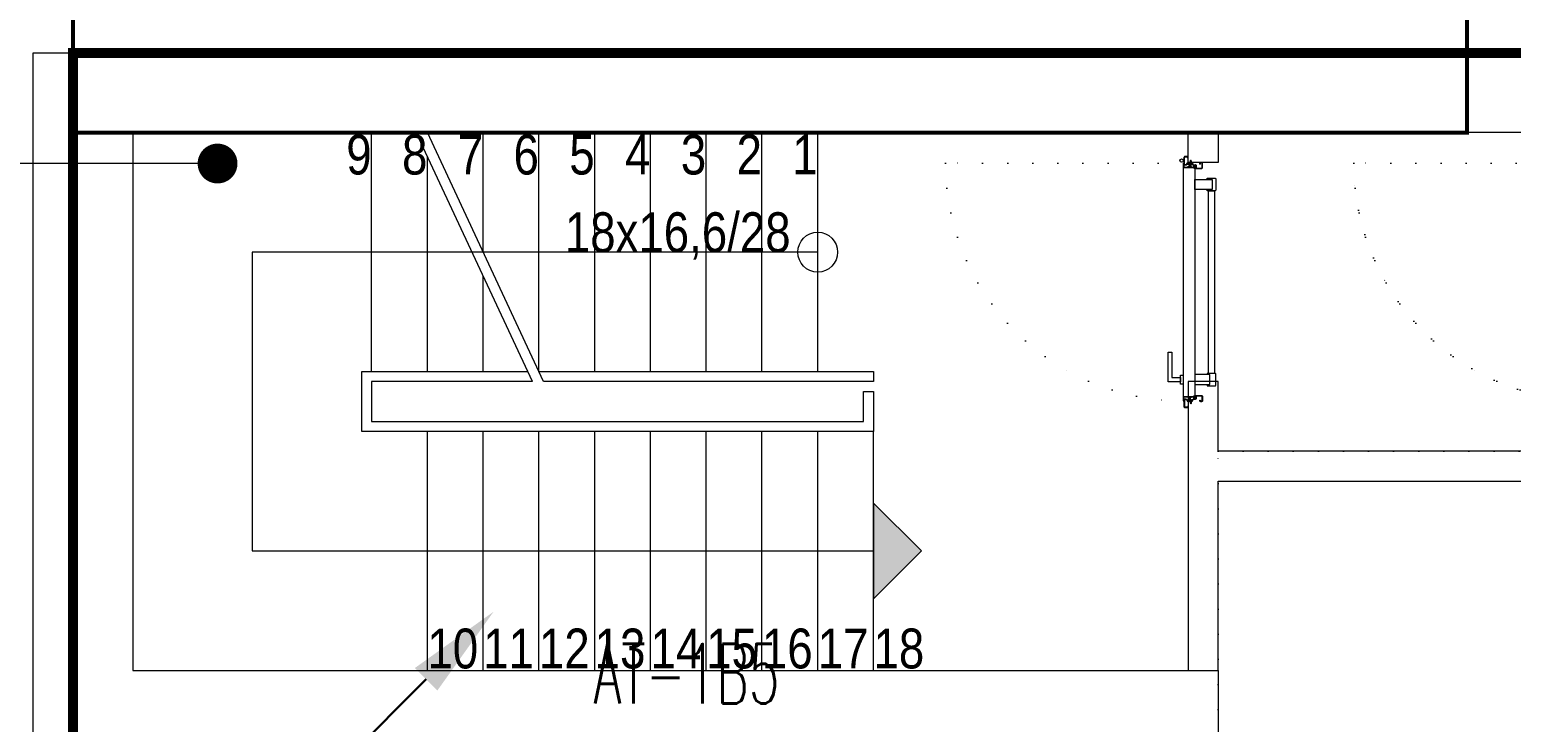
# Model space of a CAD drawing. Header units: metres. Extents: x -13194 to 152406, y -14653 to 29421.
# Drawn here: x 64418 to 65162, y 2144 to 2492 of the extents above; entities that cross this region are included whole.
import ezdxf
from ezdxf.enums import TextEntityAlignment as Align

# ---------------------------------------------------------------- set-up
doc = ezdxf.new("R2010")
doc.units = ezdxf.units.M
doc.header["$LTSCALE"] = 100
doc.header["$MEASUREMENT"] = 0
doc.linetypes.add('DOT2', pattern=[0.125, 0, -0.125])
doc.linetypes.add('HIDDEN', pattern=[0.375, 0.25, -0.125])
doc.layers.get('0').update_dxf_attribs({"color": 9, "lineweight": 9})
for name, color, linetype, lineweight in [('00', 9, 'Continuous', 9), ('01', 9, 'Continuous', 9), ('06D', 9, 'Continuous', 9), ('10', 9, 'Continuous', 9), ('14', 9, 'Continuous', 9), ('19', 9, 'Continuous', 9), ('20', 9, 'DOT2', 9), ('21', 9, 'Continuous', 9), ('21_mahal200', 9, 'Continuous', 9), ('30H', 8, 'Continuous', 9), ('E-LINYE', 7, 'Continuous', 30), ('E-OK', 3, 'Continuous', 30)]:
    doc.layers.add(name, color=color, linetype=linetype, lineweight=lineweight)
doc.styles.add('E-YAZI', font='txttw.shx')
doc.styles.add('MuuM_TEXT-STANDART', font='ARIALN.TTF')
doc.dimstyles.new('MuuM_DIM200', dxfattribs={"dimscale": 20, "dimtxt": 2, "dimasz": 1, "dimexe": 1, "dimexo": 1, "dimgap": 1, "dimtad": 1, "dimdec": 1, "dimrnd": 0.5, "dimdsep": 46, "dimtxsty": 'MuuM_TEXT-STANDART', "dimblk": 'ARCHTICK', "dimcen": 0, "dimdle": 0.15, "dimclrd": 256, "dimclre": 256, "dimclrt": 256, "dimadec": 0, "dimazin": 0, "dimtfac": 5, "dimtdec": 1, "dimtix": 1, "dimtmove": 2, "dimatfit": 3, "dimldrblk": 'DOT', "dimfxl": 3, "dimfxlon": 1, "dimtolj": 1, "dimlwd": -1, "dimlwe": -1, "dimarcsym": 0})

# ---------------------------------------------------------------- blocks, each defined once
blk = doc.blocks.new('*U205')
at = {"layer": 'E-OK', "color": 3, "linetype": 'Continuous'}
blk.add_line((-126.3, -126.2), (0, 0), dxfattribs=at)
at = {"layer": 'E-OK', "color": 4, "linetype": 'Continuous', "const_width": 30}
blk.add_lwpolyline([(-15, 0, 1), (15, 0, 1)], format="xyb", close=True, dxfattribs=at)
at = {"layer": 'E-OK', "color": 3, "linetype": 'Continuous'}
blk.add_solid([(-112.2, -140.4), (-140.4, -112.1), (-211.2, -211)], dxfattribs=at)
blk = doc.blocks.new('1.bod.mimari.elk')
at = {"layer": '01'}
blk.add_lwpolyline([(8420, -6585), (8420, -6500), (8420, -6460), (8420, -6150), (9220, -6150), (9220, -6190), (8470, -6190), (8470, -6460), (9015, -6460), (9015, -6545), (9220, -6545), (9220, -6585), (8975, -6585), (8975, -6500), (8470, -6500)], dxfattribs=at)
blk = doc.blocks.new('p-işyeri')
at = {"color": 0, "const_width": 2}
blk.add_lwpolyline([(200, 0), (200, 700), (-200, 700), (-200, 0)], close=True, dxfattribs=at)
blk = doc.blocks.new('*U19')
at = {"ltscale": 15}
for p, q in [((-24.9, 0.9), (-25.7, 0)), ((-24.9, -0.9), (-25.7, 0)), ((-22.9, 1.5), (-24.9, 0.9)), ((-22.9, 1.5), (-22.9, -1.5)), ((-21.2, -2.7), (-18.1, 2.8)), ((-21, -2.7), (-17.9, 2.7)), ((-19.7, -2.7), (-16.6, 2.8)), ((-19.5, -2.7), (-16.4, 2.7)), ((-18.5, 1.5), (-18.3, 2)), ((-18.2, -2.7), (-15.1, 2.8)), ((-18, -2.7), (-14.9, 2.7)), ((-17, 1.5), (-16.8, 2)), ((-16.7, -2.7), (-13.6, 2.8)), ((-16.5, -2.7), (-13.4, 2.7)), ((-15.5, 1.5), (-15.3, 2)), ((-15.2, -2.7), (-12.1, 2.8)), ((-15, -2.7), (-11.9, 2.7)), ((-14, 1.5), (-13.8, 2)), ((-13.7, -2.7), (-10.6, 2.8)), ((-13.5, -2.7), (-10.4, 2.7)), ((-12.5, 1.5), (-12.3, 2)), ((-12.2, -2.7), (-9.1, 2.8)), ((-12, -2.7), (-8.9, 2.7)), ((-11, 1.5), (-10.8, 2)), ((-10.7, -2.7), (-7.6, 2.8)), ((-10.5, -2.7), (-7.4, 2.7)), ((-9.5, 1.5), (-9.3, 2)), ((-9.2, -2.7), (-6.1, 2.8)), ((-9, -2.7), (-5.9, 2.7)), ((-8, 1.5), (-7.8, 2)), ((-7.7, -2.7), (-4.6, 2.8)), ((-7.5, -2.7), (-4.4, 2.7)), ((-6.5, 1.5), (-6.3, 2)), ((-6.2, -2.7), (-3.1, 2.8)), ((-6, -2.7), (-2.9, 2.7)), ((-5, 1.5), (-4.8, 2)), ((-4.7, -2.7), (-1.6, 2.8)), ((-4.5, -2.7), (-1.4, 2.7)), ((-3.5, 1.5), (-3.3, 2)), ((-2, 1.5), (-1.8, 2)), ((-0.5, 4.2), (-1.5, 1.5)), ((0, 0.5), (-0.6, 0.5)), ((-24.9, -0.9), (-22.9, -1.5)), ((-8.6, -1.5), (-22.9, -1.5)), ((-21.2, -2.7), (-20.9, -1.5)), ((-20.3, -1.5), (-19.1, -1.5)), ((-19.7, -2.7), (-19.4, -1.5)), ((-18.8, -1.5), (-17.6, -1.5)), ((-18.2, -2.7), (-17.9, -1.5)), ((-17.3, -1.5), (-16.1, -1.5)), ((-16.7, -2.7), (-16.4, -1.5)), ((-15.8, -1.5), (-14.6, -1.5)), ((-15.2, -2.7), (-14.9, -1.5)), ((-14.3, -1.5), (-13.1, -1.5)), ((-13.7, -2.7), (-13.4, -1.5)), ((-12.8, -1.5), (-11.6, -1.5)), ((-12.2, -2.7), (-11.9, -1.5)), ((-11.3, -1.5), (-10.1, -1.5)), ((-10.7, -2.7), (-10.4, -1.5)), ((-9.8, -1.5), (-8.6, -1.5)), ((-9.2, -2.7), (-8.9, -1.5)), ((-8.3, -1.5), (-7.1, -1.5)), ((-7.7, -2.7), (-7.4, -1.5)), ((-6.8, -1.5), (-5.6, -1.5)), ((-6.2, -2.7), (-5.9, -1.5)), ((-5.3, -1.5), (-4.1, -1.5)), ((-4.7, -2.7), (-4.4, -1.5)), ((-3.8, -1.5), (-2.1, -1.5)), ((-0.5, -4.2), (-1.5, -1.5)), ((0, -0.5), (-0.6, -0.5))]:
    blk.add_line(p, q, dxfattribs=at)
for p, q in [((-6.9, 1.5), (-22.9, 1.5)), ((-17.4, 1.5), (-18.6, 1.5)), ((-15.9, 1.5), (-17.1, 1.5)), ((-14.4, 1.5), (-15.6, 1.5)), ((-12.9, 1.5), (-14.1, 1.5)), ((-11.4, 1.5), (-12.6, 1.5)), ((-9.9, 1.5), (-11.1, 1.5)), ((-8.4, 1.5), (-9.6, 1.5)), ((-6.9, 1.5), (-8.1, 1.5)), ((-5.4, 1.5), (-6.6, 1.5)), ((-3.9, 1.5), (-5.1, 1.5)), ((-2.4, 1.5), (-3.6, 1.5)), ((-1.5, 1.5), (-2.1, 1.5)), ((0, 0.5), (0, 4.1)), ((-1.5, -1.5), (-2.1, -1.5)), ((0, -0.5), (0, -4.1))]:
    blk.add_line(p, q)
for centre, radius, start, end in [((-26, 3.9), 3.92, 274.361, 322.10246), ((-26, -3.9), 3.92, 37.89754, 85.639), ((-18, 2.8), 0.0971, 330.32042, 150.32042), ((-16.5, 2.8), 0.0971, 330.32042, 150.32042), ((-15, 2.8), 0.0971, 330.32042, 150.32042), ((-13.5, 2.8), 0.0971, 330.32042, 150.32042), ((-12, 2.8), 0.0971, 330.32042, 150.32042), ((-10.5, 2.8), 0.0971, 330.32042, 150.32042), ((-9, 2.8), 0.0971, 330.32042, 150.32042), ((-7.5, 2.8), 0.0971, 330.32042, 150.32042), ((-6, 2.8), 0.0971, 330.32042, 150.32042), ((-4.5, 2.8), 0.0971, 330.32042, 150.32042), ((-3, 2.8), 0.0971, 330.32042, 150.32042), ((-1.5, 2.8), 0.0971, 330.32042, 150.32042), ((-0.6, 0), 0.486, 90, 270), ((-0.3, 4.1), 0.25, 0, 150.08641), ((-21.1, -2.7), 0.0971, 150.32042, 330.32042), ((-19.6, -2.7), 0.0971, 150.32042, 330.32042), ((-18.1, -2.7), 0.0971, 150.32042, 330.32042), ((-16.6, -2.7), 0.0971, 150.32042, 330.32042), ((-15.1, -2.7), 0.0971, 150.32042, 330.32042), ((-13.6, -2.7), 0.0971, 150.32042, 330.32042), ((-12.1, -2.7), 0.0971, 150.32042, 330.32042), ((-10.6, -2.7), 0.0971, 150.32042, 330.32042), ((-9.1, -2.7), 0.0971, 150.32042, 330.32042), ((-7.6, -2.7), 0.0971, 150.32042, 330.32042), ((-6.1, -2.7), 0.0971, 150.32042, 330.32042), ((-4.6, -2.7), 0.0971, 150.32042, 330.32042), ((-0.3, -4.1), 0.25, 209.91359, 0)]:
    blk.add_arc(centre, radius, start, end, dxfattribs=at)
blk = doc.blocks.new('conta')
at = {"ltscale": 10}
for p, q in [((-2649.88, 5344.46), (-2649.78, 5344.3)), ((-2649.87, 5345.53), (-2649.81, 5345.61)), ((-2649.78, 5344.3), (-2649.74, 5344.3)), ((-2649.72, 5345.4), (-2649.28, 5345.4)), ((-2649.25, 5345.41), (-2649.09, 5345.51)), ((-2648.97, 5344.05), (-2648.78, 5343.8)), ((-2648.87, 5344.09), (-2648.7, 5343.86)), ((-2648.83, 5344.87), (-2648.56, 5345.24)), ((-2648.77, 5345.12), (-2648.63, 5345.3)), ((-2648.71, 5343.79), (-2648.71, 5343.79)), ((-2648.56, 5345.31), (-2648.56, 5345.31))]:
    blk.add_line(p, q, dxfattribs=at)
for centre, radius, start, end in [((-2653.03, 5345), 3.19, 350.46739, 8.93723), ((-2649.87, 5344.47), 0.02, 170.46739, 213.74513), ((-2649.83, 5345.5), 0.05, 140.63452, 188.93723), ((-2649.74, 5345.58), 0.0696, 22.24275, 159.25804), ((-2650.94, 5345.01), 1.24, 340.33821, 16.77718), ((-2649.74, 5344.58), 0.03, 160.33821, 273.26661), ((-2649.72, 5345.37), 0.03, 90, 196.77718), ((-2649.56, 5341.55), 3.01, 80.43616, 93.26661), ((-2649.28, 5345.45), 0.05, 270, 303.00619), ((-2649.22, 5344.14), 0.231, 353.95711, 81.90038), ((-2649.08, 5345.49), 0.03, 4.79721, 123.00619), ((-2649.06, 5344.54), 0.03, 260.43616, 338.70659), ((-2650.22, 5344.99), 1.27, 338.70659, 23.04177), ((-2648.89, 5344.11), 0.1, 173.95711, 217.26527), ((-2649.01, 5345.57), 0.05, 18.79511, 42.1429), ((-2651.17, 5344.83), 2.33, 7.58966, 18.79511), ((-2658.2, 5345.19), 9.36, 353.68569, 357.8537), ((-2648.79, 5344.15), 0.1, 173.68569, 217.26527), ((-2648.81, 5345.15), 0.05, 187.58966, 322.73473), ((-2648.79, 5344.84), 0.05, 142.73473, 180.2669), ((-2648.74, 5343.83), 0.05, 217.26527, 307.26527), ((-2648.74, 5343.83), 0.05, 307.26527, 37.26527), ((-2648.59, 5345.27), 0.05, 52.73473, 142.73473), ((-2648.59, 5345.27), 0.05, 322.73473, 52.73473)]:
    blk.add_arc(centre, radius, start, end, dxfattribs=at)
for points, knots in [([(-2649.74, 5344.31), (-2649.74, 5344.34), (-2649.7, 5344.52), (-2649.59, 5344.33), (-2649.34, 5344.36), (-2649.23, 5344.37), (-2649.18, 5344.37)], [0, 0, 0, 0, 0.1008757, 0.3841126, 0.5436166, 0.6906785, 0.6906785, 0.6906785, 0.6906785]), ([(-2648.98, 5345.6), (-2649, 5345.63), (-2649.09, 5345.71), (-2649.23, 5345.44), (-2649.32, 5345.74), (-2649.39, 5345.46), (-2649.51, 5345.75), (-2649.59, 5345.5), (-2649.65, 5345.57), (-2649.68, 5345.61)], [0.0086373, 0.0086373, 0.0086373, 0.0086373, 0.1097304, 0.3133405, 0.4430081, 0.5658764, 0.7165186, 0.8527974, 0.9648495, 0.9648495, 0.9648495, 0.9648495])]:
    blk.add_open_spline(points, degree=3, knots=knots, dxfattribs=at)
blk = doc.blocks.new('p-yn_sackasa')
at = {"layer": '10', "linetype": 'Continuous'}
for p, q in [((-2.19, 0), (-2.19, -0.15)), ((0, 6.16), (0, 6.9)), ((0.01, 6.9), (0.01, 6.15)), ((0.14, 6.9), (0.14, 6.16)), ((0.15, 6.9), (0.15, 6.16)), ((2.69, 7.16), (0.26, 7.16)), ((2.69, 7.15), (0.26, 7.15)), ((2.69, 7.02), (0.26, 7.02)), ((0.26, 7.01), (2.69, 7.01)), ((0.26, 6.05), (0.76, 6.05)), ((0.75, 6.04), (0.26, 6.04)), ((0.26, 5.91), (0.75, 5.91)), ((0.76, 5.9), (0.26, 5.9)), ((0.67, -0.71), (0.67, 2.27)), ((0.69, -0.71), (0.69, 2.27)), ((0.75, 5.91), (0.75, 6.04)), ((0.76, 5.9), (0.76, 6.05)), ((0.81, -0.71), (0.81, 2.27)), ((0.83, -0.71), (0.83, 2.27)), ((0.92, 2.33), (0.95, 2.32)), ((0.93, 2.34), (0.95, 2.33)), ((1.01, 2.46), (0.99, 2.47)), ((0.99, 2.46), (1.01, 2.45)), ((1.11, 2.52), (1.11, 3.73)), ((1.12, 2.52), (1.12, 3.73)), ((1.25, 3.73), (1.25, 2.52)), ((1.26, 2.52), (1.26, 3.73)), ((1.37, 3.98), (2.49, 3.98)), ((2.49, 3.97), (1.37, 3.97)), ((1.37, 3.84), (2.49, 3.84)), ((2.49, 3.83), (1.37, 3.83)), ((2.6, 3.69), (2.5, 3.36)), ((2.51, 3.35), (2.61, 3.69)), ((2.73, 3.65), (2.63, 3.32)), ((2.74, 3.64), (2.64, 3.31)), ((2.8, 3.29), (2.8, 6.9)), ((2.81, 3.29), (2.81, 6.9)), ((2.94, 3.29), (2.94, 6.9)), ((2.95, 3.29), (2.95, 6.9)), ((-2.95, -0.25), (-2.95, -1.75)), ((-2.94, -1.75), (-2.94, -0.25)), ((-2.81, -0.25), (-2.81, -1.75)), ((-2.8, -0.25), (-2.8, -1.75)), ((-2.19, 0), (-2.7, 0)), ((-2.2, -0.01), (-2.7, -0.01)), ((-2.2, -0.14), (-2.7, -0.14)), ((-2.19, -0.15), (-2.7, -0.15)), ((1.01, -1.85), (-2.7, -1.85)), ((1.01, -1.86), (-2.7, -1.86)), ((-2.7, -1.99), (1.01, -1.99)), ((1.01, -2), (-2.7, -2)), ((-2.2, -0.14), (-2.2, -0.01)), ((0.92, -0.77), (0.95, -0.76)), ((0.93, -0.78), (0.95, -0.77)), ((0.99, -0.89), (1.01, -0.88)), ((1.01, -0.89), (0.99, -0.91)), ((1.11, -0.96), (1.11, -1.75)), ((1.12, -0.96), (1.12, -1.75)), ((1.25, -0.96), (1.25, -1.75)), ((1.26, -0.96), (1.26, -1.75))]:
    blk.add_line(p, q, dxfattribs=at)
for points in [[(0.15, 2.14), (0.67, 2.14), (0.67, -0.54), (0.15, -0.54)], [(0.15, 2.14), (0.41, 2.14), (0.41, -0.54), (0.15, -0.54)]]:
    blk.add_lwpolyline(points, close=True, dxfattribs=at)
for centre, radius, start, end in [((0.26, 6.9), 0.261, 90, 180), ((0.26, 6.16), 0.261, 180, 270), ((0.26, 6.9), 0.249, 90, 180), ((0.26, 6.16), 0.249, 181.34499, 271.35021), ((0.26, 6.9), 0.122, 90, 180), ((0.26, 6.16), 0.122, 180, 270), ((0.26, 6.9), 0.11, 90, 180), ((0.26, 6.16), 0.11, 180, 270), ((0.89, 2.27), 0.219, 63.21528, 180), ((0.89, 2.27), 0.206, 63.21689, 180), ((0.89, 2.27), 0.0801, 63.21502, 180), ((0.89, 2.27), 0.0674, 63.21445, 180), ((1.04, 2.52), 0.206, 243.2197, 0), ((1.04, 2.52), 0.219, 243.21479, 0), ((1.04, 2.52), 0.0801, 243.22028, 0), ((1.04, 2.52), 0.0674, 243.21287, 0), ((1.37, 3.73), 0.253, 90, 180), ((1.37, 3.73), 0.24, 90, 180), ((1.37, 3.73), 0.114, 90, 180), ((1.37, 3.73), 0.101, 90, 180), ((2.49, 3.72), 0.261, 342.86025, 90), ((2.49, 3.72), 0.249, 342.86129, 90), ((2.49, 3.72), 0.122, 342.86074, 90), ((2.49, 3.72), 0.11, 342.86215, 90), ((2.72, 3.29), 0.232, 162.8601, 0), ((2.72, 3.29), 0.219, 162.86127, 0), ((2.72, 3.29), 0.0927, 162.86053, 0), ((2.72, 3.29), 0.0801, 162.86241, 0), ((2.69, 6.9), 0.261, 0, 90), ((2.69, 6.9), 0.249, 0, 90), ((2.69, 6.9), 0.122, 0, 90), ((2.69, 6.9), 0.11, 0, 90), ((-2.7, -0.25), 0.253, 90, 180), ((-2.7, -1.75), 0.253, 180, 270), ((-2.7, -0.25), 0.24, 90, 180), ((-2.7, -1.75), 0.24, 180, 270), ((-2.7, -0.25), 0.114, 90, 180), ((-2.7, -1.75), 0.114, 180, 270), ((-2.7, -0.25), 0.101, 90, 180), ((-2.7, -1.75), 0.101, 180, 270), ((0.89, -0.71), 0.219, 180, 296.78496), ((0.89, -0.71), 0.206, 180, 296.78515), ((0.89, -0.71), 0.0801, 180, 296.78498), ((0.89, -0.71), 0.0674, 180, 180.52454), ((0.89, -0.71), 0.0674, 180, 296.78713), ((1.04, -0.96), 0.219, 0, 116.78545), ((1.04, -0.96), 0.206, 0, 116.78362), ((1.04, -0.96), 0.0801, 0, 116.78105), ((1.04, -0.96), 0.0674, 0, 116.78713), ((1.01, -1.75), 0.114, 270, 0), ((1.01, -1.75), 0.24, 270, 0), ((1.01, -1.75), 0.101, 270, 0), ((1.01, -1.75), 0.253, 270, 0)]:
    blk.add_arc(centre, radius, start, end, dxfattribs=at)
at = {"layer": '10', "xscale": 0.0842696629213483, "yscale": 0.0842696629213483, "zscale": 0.0842696629213483}
blk.add_blockref('*U19', (0.95, 1.35), dxfattribs=at)
at = {"layer": '14', "xscale": -0.7887640449438696, "yscale": 0.7887640449438696, "zscale": 0.7887640449438204, "rotation": 90}
blk.add_blockref('conta', (4217.78, -2086.42), dxfattribs=at)
blk = doc.blocks.new('*U403')
at = {"layer": '06D'}
for points in [[(110.12, 4.76), (110.12, 11.01), (95.12, 11.01), (95.12, 9.14), (107.87, 9.14), (107.87, 9.14), (107.87, 4.76), (110.12, 4.76)], [(111.2, 3.51), (111.2, 4.76), (106.8, 4.76), (106.8, 3.51), (111.2, 3.51)]]:
    blk.add_lwpolyline(points, dxfattribs=at)
for points in [[(8.5, -11.11), (13.5, -11.11), (13.5, -2.49), (8.5, -2.49)], [(111.5, -9.99), (106.5, -9.99), (106.5, -2.49), (111.5, -2.49)], [(14.12, -12.36), (105.87, -12.36), (105.87, -9.23), (14.12, -9.23)]]:
    blk.add_lwpolyline(points, close=True, dxfattribs=at)
for points in [[(8.5, -8.61), (7.87, -8.61), (7.87, -12.61, 0.414214), (8.25, -12.98), (13.75, -12.98, 0.414214), (14.12, -12.61), (14.12, -8.61), (13.5, -8.61)], [(111.5, -8.61), (112.12, -8.61), (112.12, -12.61, -0.414214), (111.75, -12.98), (106.25, -12.98, -0.414214), (105.87, -12.61), (105.87, -8.61), (106.5, -8.61)]]:
    blk.add_lwpolyline(points, format="xyb", dxfattribs=at)
at = {"layer": '10', "ltscale": 10}
for p, q in [((-1.6, 3.68), (-1.73, 3.58)), ((-1.6, 3.68), (-1.73, 3.58)), ((-1.22, 3.11), (-1.22, 3.24)), ((-1.22, 3.11), (-1.22, 3.24)), ((-1.22, 3.11), (-1.05, 3.11)), ((-1.22, 3.11), (-1.05, 3.11)), ((-1.05, 2.95), (-1.05, 3.38)), ((-1.05, 2.95), (-1.05, 3.38)), ((-0.84, 2.95), (-0.84, 3.38)), ((-0.84, 2.95), (-0.84, 3.38)), ((0.3, 3.41), (0.3, 3.29)), ((0.4, 3.51), (119.6, 3.51)), ((0.4, 3.19), (2.25, 3.19)), ((0.45, 3.36), (119.54, 3.36)), ((0.45, 3.36), (0.45, 3.34)), ((0.45, 3.34), (2.35, 3.34)), ((1, 0.04), (2, 0.69)), ((2, 1.13), (2, 0.69)), ((2.3, 1.13), (2, 1.13)), ((2, 0.69), (2, -0.81)), ((2.3, 3.14), (2.3, -2.39)), ((2.3, 0.69), (2.3, 1.13)), ((2.3, -0.81), (2.3, 0.69)), ((2.45, 3.24), (2.45, -2.29)), ((117.55, 3.24), (117.55, -2.29)), ((119.54, 3.34), (117.65, 3.34)), ((117.7, 3.14), (117.7, -2.39)), ((117.7, 1.13), (117.7, -0.37)), ((118, 1.13), (117.7, 1.13)), ((117.7, 1.13), (117.7, -0.37)), ((118, 1.13), (117.7, 1.13)), ((119.6, 3.19), (117.75, 3.19)), ((118, -0.37), (118, 1.13)), ((118, -0.37), (118, 1.13)), ((118, 0.88), (119, 0.88)), ((118, 0.88), (119, 0.88)), ((118, 0.68), (119, 0.68)), ((118, 0.68), (119, 0.68)), ((119, 0.28), (118, -0.37)), ((119, 0.28), (118, -0.37)), ((119.55, 3.36), (119.55, 3.34)), ((119.7, 3.41), (119.7, 3.29)), ((2, -0.36), (1, -0.36)), ((2, -0.56), (1, -0.56)), ((2, -0.81), (2.3, -0.81)), ((2.4, -2.49), (117.6, -2.49)), ((2.5, -2.34), (117.5, -2.34)), ((117.7, -0.37), (117.7, -0.81)), ((117.7, -0.37), (117.7, -0.81)), ((117.7, -0.81), (118, -0.81)), ((117.7, -0.81), (118, -0.81)), ((118, -0.81), (118, -0.37)), ((118, -0.81), (118, -0.37))]:
    blk.add_line(p, q, dxfattribs=at)
blk.add_circle((-0.95, 4.22), 0.843, dxfattribs=at)
blk.add_circle((-0.95, 4.22), 0.843, dxfattribs=at)
for centre, radius, start, end in [((-0.95, 4.22), 1.01, 219.4092, 254.28614), ((-0.95, 4.22), 1.01, 219.4092, 254.28614), ((-0.42, 3.21), 0.428, 156.35197, 217.62095), ((-0.42, 3.21), 0.428, 156.35197, 217.62095), ((-0.42, 3.21), 0.302, 105.55242, 240.03149), ((-0.42, 3.21), 0.302, 105.55242, 240.03149), ((0.4, 3.41), 0.1, 90, 180), ((0.4, 3.29), 0.1, 180, 270), ((0.45, 3.36), 0.005, 90, 180), ((0.45, 3.34), 0.005, 180, 270), ((2.25, 3.14), 0.05, 0, 90), ((2.35, 3.24), 0.1, 0, 90), ((117.65, 3.24), 0.1, 90, 180), ((117.75, 3.14), 0.05, 90, 180), ((119.54, 3.36), 0.005, 0, 90), ((119.54, 3.34), 0.005, 270, 0), ((119.6, 3.41), 0.1, 0, 90), ((119.6, 3.29), 0.1, 270, 0), ((2.4, -2.39), 0.1, 180, 270), ((2.5, -2.29), 0.05, 180, 270), ((117.56, -2.35), 0.141, 284.92708, 345.07292)]:
    blk.add_arc(centre, radius, start, end, dxfattribs=at)
at = {"layer": '20'}
blk.add_lwpolyline([(0.3, 3.35), (0.3, 122.75, -0.414214), (119.7, 3.35, 1)], format="xyb", dxfattribs=at)
at = {"xscale": -1, "rotation": 180}
blk.add_blockref('p-yn_sackasa', (0, 0.95), dxfattribs=at)
at = {"rotation": 180}
blk.add_blockref('p-yn_sackasa', (120, 0.95), dxfattribs=at)
blk = doc.blocks.new('*U402')
at = {"layer": '06D'}
for points in [[(9.87, 4.76), (9.87, 11.01), (24.87, 11.01), (24.87, 9.14), (12.12, 9.14), (12.12, 9.14), (12.12, 4.76), (9.87, 4.76)], [(8.8, 3.51), (8.8, 4.76), (13.2, 4.76), (13.2, 3.51), (8.8, 3.51)]]:
    blk.add_lwpolyline(points, dxfattribs=at)
for points in [[(8.5, -9.99), (13.5, -9.99), (13.5, -2.49), (8.5, -2.49)], [(111.5, -11.11), (106.5, -11.11), (106.5, -2.49), (111.5, -2.49)], [(105.87, -12.36), (14.12, -12.36), (14.12, -9.23), (105.87, -9.23)]]:
    blk.add_lwpolyline(points, close=True, dxfattribs=at)
for points in [[(8.5, -8.61), (7.87, -8.61), (7.87, -12.61, 0.414214), (8.25, -12.98), (13.75, -12.98, 0.414214), (14.12, -12.61), (14.12, -8.61), (13.5, -8.61)], [(111.5, -8.61), (112.12, -8.61), (112.12, -12.61, -0.414214), (111.75, -12.98), (106.25, -12.98, -0.414214), (105.87, -12.61), (105.87, -8.61), (106.5, -8.61)]]:
    blk.add_lwpolyline(points, format="xyb", dxfattribs=at)
at = {"layer": '10', "ltscale": 10}
for p, q in [((0.3, 3.41), (0.3, 3.29)), ((119.6, 3.51), (0.4, 3.51)), ((0.4, 3.19), (2.25, 3.19)), ((119.54, 3.36), (0.45, 3.36)), ((0.45, 3.36), (0.45, 3.34)), ((0.45, 3.34), (2.35, 3.34)), ((2, 0.88), (1, 0.88)), ((2, 0.88), (1, 0.88)), ((2, 0.68), (1, 0.68)), ((2, 0.68), (1, 0.68)), ((1, 0.28), (2, -0.37)), ((1, 0.28), (2, -0.37)), ((2, -0.37), (2, 1.13)), ((2, 1.13), (2.3, 1.13)), ((2, -0.37), (2, 1.13)), ((2, 1.13), (2.3, 1.13)), ((2.3, 3.14), (2.3, -2.39)), ((2.3, 1.13), (2.3, -0.37)), ((2.3, 1.13), (2.3, -0.37)), ((2.45, 3.24), (2.45, -2.29)), ((117.55, 3.24), (117.55, -2.29)), ((119.54, 3.34), (117.65, 3.34)), ((117.7, 3.14), (117.7, -2.39)), ((117.7, 1.13), (118, 1.13)), ((117.7, 0.69), (117.7, 1.13)), ((117.7, -0.81), (117.7, 0.69)), ((119.6, 3.19), (117.75, 3.19)), ((118, 1.13), (118, 0.69)), ((118, 0.69), (118, -0.81)), ((119, 0.04), (118, 0.69)), ((119.55, 3.36), (119.55, 3.34)), ((119.7, 3.41), (119.7, 3.29)), ((120.84, 2.95), (120.84, 3.38)), ((120.84, 2.95), (120.84, 3.38)), ((121.05, 2.95), (121.05, 3.38)), ((121.05, 2.95), (121.05, 3.38)), ((121.22, 3.11), (121.05, 3.11)), ((121.22, 3.11), (121.05, 3.11)), ((121.22, 3.11), (121.22, 3.24)), ((121.22, 3.11), (121.22, 3.24)), ((121.6, 3.68), (121.73, 3.58)), ((121.6, 3.68), (121.73, 3.58)), ((2, -0.81), (2, -0.37)), ((2, -0.81), (2, -0.37)), ((2.3, -0.81), (2, -0.81)), ((2.3, -0.81), (2, -0.81)), ((2.3, -0.37), (2.3, -0.81)), ((2.3, -0.37), (2.3, -0.81)), ((117.6, -2.49), (2.4, -2.49)), ((117.5, -2.34), (2.5, -2.34)), ((118, -0.81), (117.7, -0.81)), ((118, -0.36), (119, -0.36)), ((118, -0.56), (119, -0.56))]:
    blk.add_line(p, q, dxfattribs=at)
blk.add_circle((120.95, 4.22), 0.843, dxfattribs=at)
blk.add_circle((120.95, 4.22), 0.843, dxfattribs=at)
for centre, radius, start, end in [((0.4, 3.41), 0.1, 90, 180), ((0.4, 3.29), 0.1, 180, 270), ((0.45, 3.36), 0.005, 90, 180), ((0.45, 3.34), 0.005, 180, 270), ((2.25, 3.14), 0.05, 0, 90), ((2.35, 3.24), 0.1, 0, 90), ((117.65, 3.24), 0.1, 90, 180), ((117.75, 3.14), 0.05, 90, 180), ((119.54, 3.36), 0.005, 0, 90), ((119.54, 3.34), 0.005, 270, 0), ((119.6, 3.41), 0.1, 0, 90), ((119.6, 3.29), 0.1, 270, 0), ((120.42, 3.21), 0.302, 299.96851, 74.44758), ((120.42, 3.21), 0.302, 299.96851, 74.44758), ((120.42, 3.21), 0.428, 322.37905, 23.64803), ((120.42, 3.21), 0.428, 322.37905, 23.64803), ((120.95, 4.22), 1.01, 285.71386, 320.5908), ((120.95, 4.22), 1.01, 285.71386, 320.5908), ((2.44, -2.35), 0.141, 194.92708, 255.07292), ((117.5, -2.29), 0.05, 270, 0), ((117.6, -2.39), 0.1, 270, 0)]:
    blk.add_arc(centre, radius, start, end, dxfattribs=at)
at = {"layer": '20'}
blk.add_lwpolyline([(119.7, 3.35), (119.7, 122.75, 0.414214), (0.3, 3.35, -1)], format="xyb", dxfattribs=at)
at = {"xscale": -1, "rotation": 180}
blk.add_blockref('p-yn_sackasa', (0, 0.95), dxfattribs=at)
at = {"rotation": 180}
blk.add_blockref('p-yn_sackasa', (120, 0.95), dxfattribs=at)
blk = doc.blocks.new('p-M01-M02_merdiven-1050')
at = {"layer": '19'}
h = blk.add_hatch(color=256, dxfattribs=at)
h.dxf.hatch_style = 1
edge = h.paths.add_edge_path()
edge.add_arc((210, -344), 10, 270, 630)
h = blk.add_hatch(color=256, dxfattribs=at)
h.dxf.hatch_style = 1
h.paths.add_polyline_path([(84, -372), (36, -372), (60, -396.04)])
at = {"layer": '19', "linetype": 'Continuous'}
for points in [[(210, -344), (210, -120), (210, -60), (60, -60), (60, -372)], [(145, -200.74), (145, -120), (125, -120), (125, -120), (125, -367), (140, -367), (140, -372), (120, -372), (120, -367), (120, -115), (120, -115), (150, -115), (150, -198.41)], [(150, -120), (270, -120)], [(0, -148), (120, -148)], [(145, -200.74), (270, -142.41)], [(145, -206.33), (270, -148)], [(150, -148), (258.02, -148)], [(0, -176), (120, -176)], [(150, -176), (198.02, -176)], [(210, -176), (270, -176)], [(0, -204), (120, -204)], [(150, -204), (270, -204)], [(0, -232), (120, -232)], [(150, -232), (270, -232)], [(0, -260), (120, -260)], [(150, -260), (270, -260)], [(0, -288), (120, -288)], [(150, -288), (270, -288)], [(0, -316), (120, -316)], [(150, -316), (270, -316)], [(0, -344), (120, -344)], [(150, -344), (270, -344)], [(0, -372), (120, -372)]]:
    blk.add_lwpolyline(points, dxfattribs=at)
at = {"layer": '19'}
for points in [[(145, -206.33), (270, -148)], [(150, -204), (150, -372), (150, -372), (145, -372), (145, -372), (145, -206.33)]]:
    blk.add_lwpolyline(points, dxfattribs=at)
blk.add_lwpolyline([(84, -372), (36, -372), (60, -396.04)], close=True, dxfattribs=at)
blk.add_circle((210, -344), 10, dxfattribs=at)
blk = doc.blocks.new('p-m04 formül2a')
at = {"layer": '21', "style": 'MuuM_TEXT-STANDART'}
for s, p in [('9', (120, 249)), ('8', (148, 249)), ('7', (176, 249)), ('6', (204, 249)), ('5', (232, 249)), ('4', (260, 249)), ('3', (288, 249)), ('2', (316, 249)), ('1', (344, 249)), ('18x16,6/28', (330.39, 210))]:
    blk.add_text(s, height=20, dxfattribs=at).set_placement(p, align=Align.RIGHT)
for s, p in [('10', (148, 1)), ('11', (176, 1)), ('12', (204, 1)), ('13', (232, 1)), ('14', (260, 1)), ('15', (288, 1)), ('16', (316, 1)), ('17', (344, 1)), ('18', (372, 1))]:
    blk.add_text(s, height=20, dxfattribs=at).set_placement(p)
blk = doc.blocks.new('_ArchTick')
at = {"color": 0, "linetype": 'ByBlock', "const_width": 0.15}
blk.add_lwpolyline([(-0.5, -0.5), (0.5, 0.5)], dxfattribs=at)
blk = doc.blocks.new('_Dot')
at = {"color": 0, "linetype": 'ByBlock', "lineweight": -2}
blk.add_line((-0.5, 0), (-1, 0), dxfattribs=at)
at = {"color": 0, "linetype": 'ByBlock', "const_width": 0.5}
blk.add_lwpolyline([(-0.25, 0, 1), (0.25, 0, 1)], format="xyb", close=True, dxfattribs=at)
blk = doc.blocks.new('1.bod.mimari1.elk')
at = {"layer": '00'}
for points in [[(9000, -6190), (9015, -6190), (9015, -6205), (9000, -6205), (9000, -6190)], [(9015, -6350), (9015, -6350), (9015, -6350), (9015, -6350), (9015, -6335), (9015, -6315), (9000, -6315), (9000, -6460), (9015, -6460), (9015, -6365), (9220, -6365), (9220, -6315), (9205, -6315), (9205, -6350), (9015, -6350)]]:
    blk.add_lwpolyline(points, dxfattribs=at)
at = {"layer": '01'}
blk.add_lwpolyline([(8420, -6500), (8420, -6500), (8420, -6460), (8420, -6150), (9220, -6150), (9220, -6190), (8470, -6190), (8470, -6460), (9015, -6460), (9015, -6545), (9220, -6545), (9220, -6585), (8975, -6585), (8975, -6500), (8470, -6500), (8470, -6585), (8420, -6585), (8420, -6500)], dxfattribs=at)
at = {"layer": '20', "ltscale": 2, "const_width": 5}
blk.add_lwpolyline([(9920, -7030), (8440, -7030), (8440, -6150), (9920, -6150)], close=True, dxfattribs=at)
at = {"layer": '20'}
blk.add_lwpolyline([(9015, -6350), (9205, -6350), (9205, -6530), (9015, -6530)], close=True, dxfattribs=at)
at = {"rotation": 90}
blk.add_blockref('p-M01-M02_merdiven-1050', (8470, -6460), dxfattribs=at)
blk.add_blockref('p-m04 formül2a', (8470, -6460))
at = {"layer": '06D', "color": 89, "linetype": 'HIDDEN', "true_color": 0x2e4d23, "rotation": 90}
blk.add_blockref('p-işyeri', (9140, -5990), dxfattribs=at)
at = {"layer": '10', "rotation": 90}
for p in [(9000.95, -6325), (9205.95, -6325)]:
    blk.add_blockref('*U402', p, dxfattribs=at)
at = {"layer": '30H', "xscale": -1, "rotation": 90}
blk.add_blockref('*U403', (9205.95, -6205), dxfattribs=at)
at = {"layer": '21_mahal200'}
blk.add_leader([(8512.63, -6205.5), (8350.71, -6205.5)], dimstyle='MuuM_DIM200', override={"dimasz": 1, "dimfxl": 10}, dxfattribs=at)

msp = doc.modelspace()

# ---------------------------------------------------------------- block references
at = {"layer": '06D'}
for name in ['1.bod.mimari.elk', '1.bod.mimari1.elk']:
    msp.add_blockref(name, (56000, 8630), dxfattribs=at)
at = {"layer": 'E-OK', "xscale": -0.4, "yscale": 0.4, "zscale": 0.4, "rotation": 90}
msp.add_blockref('*U205', (64566.83, 2115), dxfattribs=at)

# ---------------------------------------------------------------- texts
at = {"layer": 'E-LINYE', "color": 3, "linetype": 'Continuous', "style": 'E-YAZI', "width": 0.6}
msp.add_text('AT-1B5', height=30, dxfattribs=at).set_placement((64748.11, 2168.33), align=Align.MIDDLE_CENTER)

doc.saveas('drawing.dxf')
